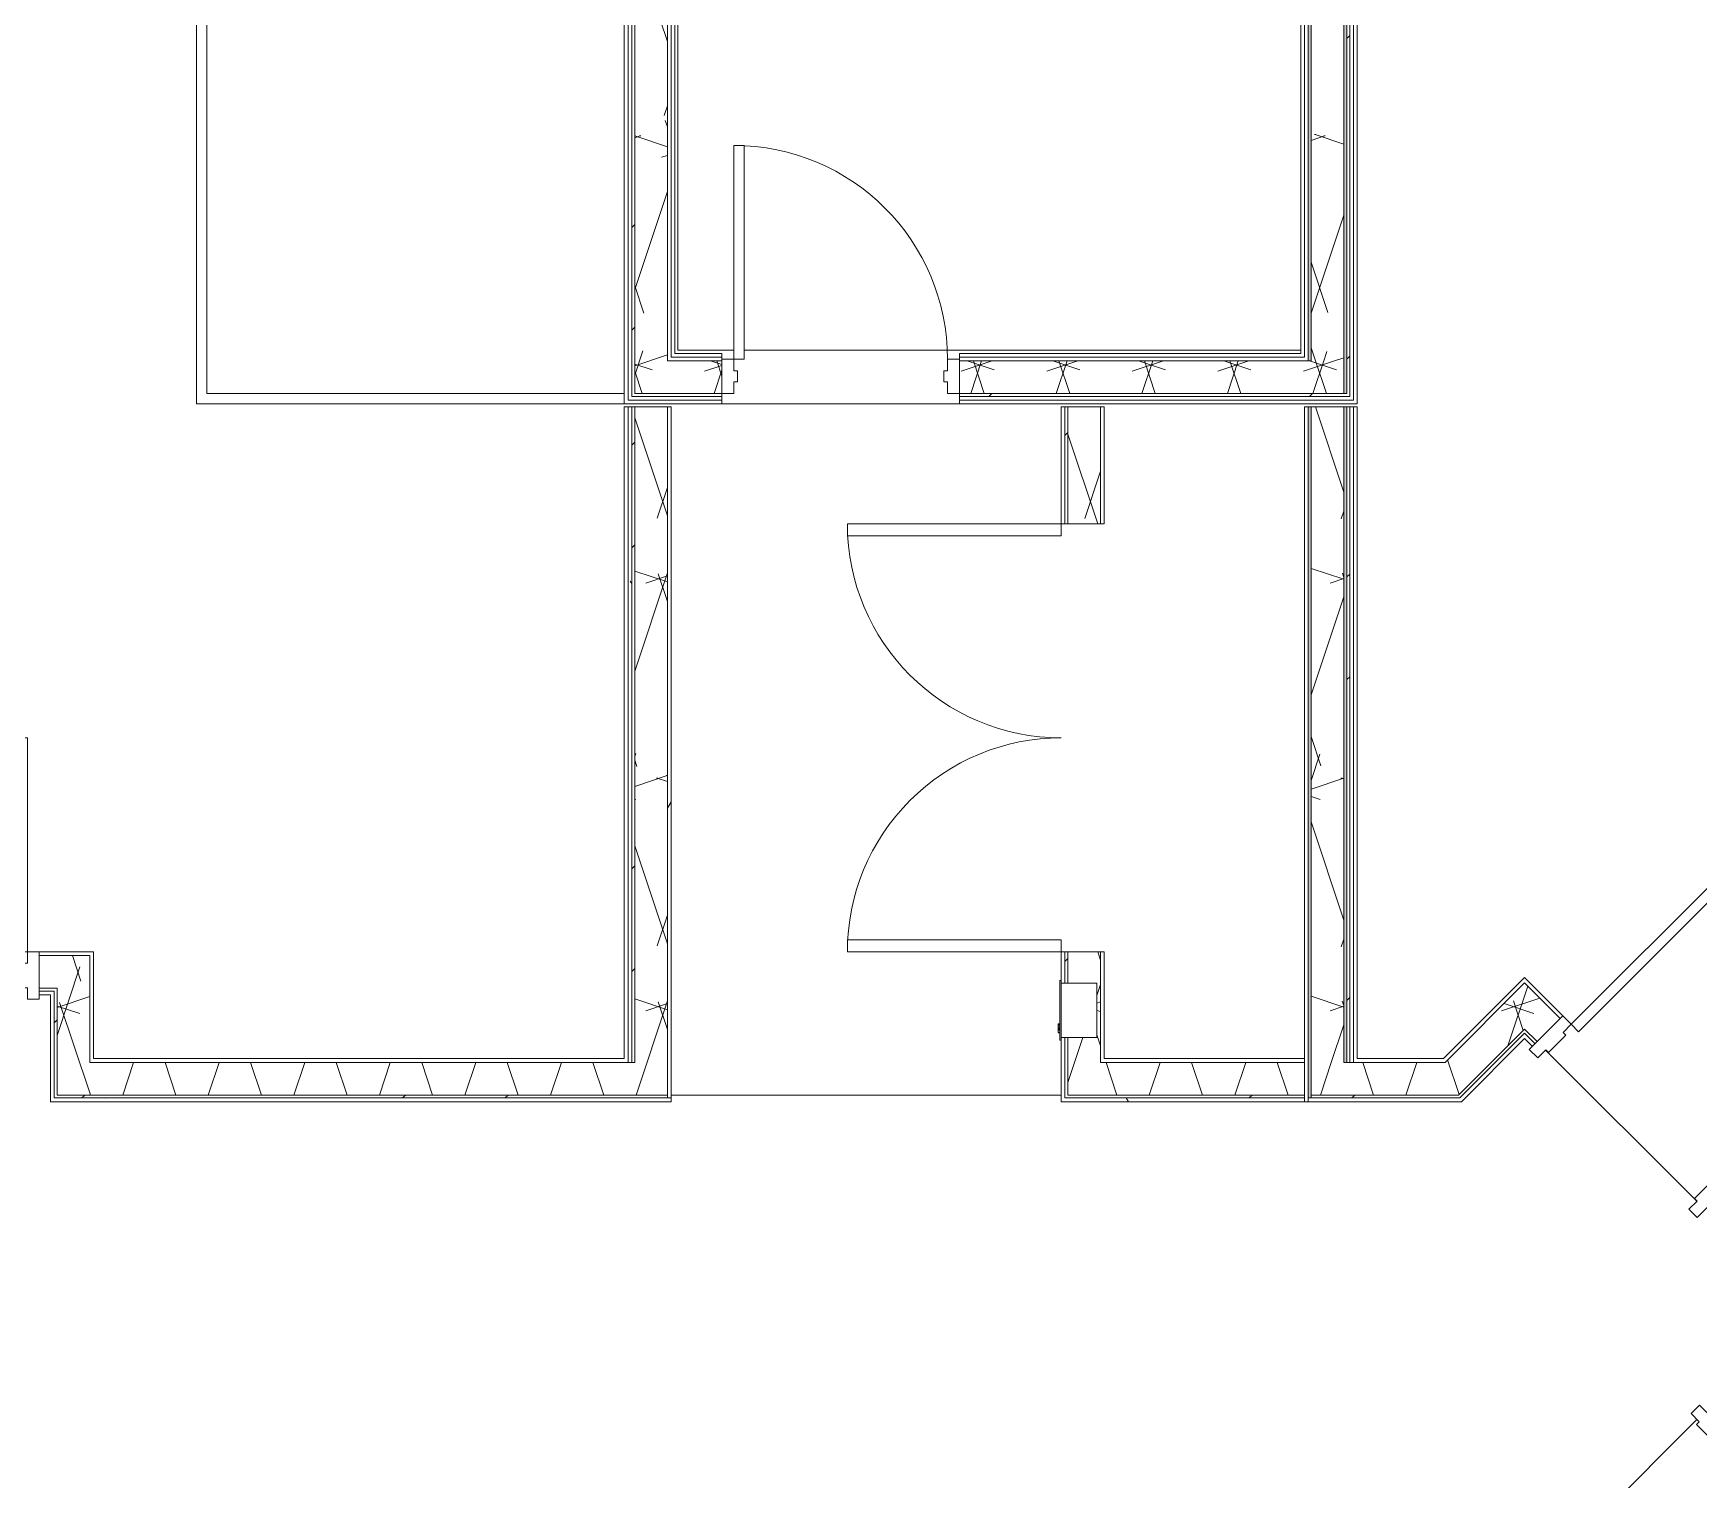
# Model space of a CAD drawing. Header units: metres. Extents: x -104 to 1975, y 9767 to 12269.
# Drawn here: x 1144.3 to 1424.7, y 11654.5 to 11897.9 of the extents above; entities that cross this region are included whole.
import ezdxf

# ---------------------------------------------------------------- set-up
doc = ezdxf.new("R2010")
doc.units = ezdxf.units.M
for name, color, linetype, lineweight in [('0-1', 7, 'Continuous', 5), ('0-4', 8, 'Continuous', 9), ('A-DOOR', 31, 'Continuous', 9), ('A-DOOR-1', 7, 'Continuous', 9), ('A-DOOR-FRAM', 31, 'Continuous', 9), ('A-DOOR-FRAM-1', 7, 'Continuous', 9), ('A-FLOR-1', 7, 'Continuous', 9), ('A-WALL', 113, 'Continuous', 9), ('A-WALL-1', 7, 'Continuous', 9), ('A-WALL-PATT-1', 8, 'Continuous', 9), ('A-WALL-PATT-2', 253, 'Continuous', 9), ('A-WALL-PATT-3', 7, 'Continuous', 9), ('A-WALL-PATT-5', 111, 'Continuous', 9), ('E-FIRE', 2, 'Continuous', 9), ('I-WALL', 2, 'Continuous', 9), ('I-WALL-1', 1, 'Continuous', 5), ('I-WALL-2', 7, 'Continuous', 9)]:
    doc.layers.add(name, color=color, linetype=linetype, lineweight=lineweight)
pattern_1 = [(0, (0, 0), (115.2, 28.8), [4.752, -81.648, 4.752, -81.648, -460.8]), (0, (0, 0), (115.2, 28.8), [-172.8, 4.752, -168.048, 4.752, -81.648, -201.6]), (0, (0, 0), (115.2, 28.8), [-432, 4.752, -52.848, 4.752, -139.248]), (120, (43.2, 14.4), (-82.54153, 85.366127), [4.752, -81.648, 4.752, -81.648, -460.8]), (120, (43.2, 14.4), (-82.54153, 85.366127), [-172.8, 4.752, -168.048, 4.752, -81.648, -201.6]), (120, (43.2, 14.4), (-82.54153, 85.366127), [-432, 4.752, -52.848, 4.752, -139.248]), (240, (57.6, 72), (-32.65847, -114.166127), [4.752, -81.648, 4.752, -81.648, -460.8]), (240, (57.6, 72), (-32.65847, -114.166127), [-172.8, 4.752, -168.048, 4.752, -81.648, -201.6]), (240, (57.6, 72), (-32.65847, -114.166127), [-432, 4.752, -52.848, 4.752, -139.248])]
pattern_2 = [(45, (0, 0), (-35.63818, 35.63818), []), (45, (0, 54), (-35.63818, 35.63818), [])]
pattern_3 = [(161.57, (1.8, 1.8), (-14.4010124, -0.0012439), [0, -102.456, 11.376, 0]), (18.43, (-1.8, 1.8), (-14.4010124, 0.0012439), [0, -102.456, 11.376, 0]), (108.43, (1.8, 1.8), (7.1973965, -36.003153), [34.146, -79.686]), (71.57, (-1.8, 1.8), (7.1973965, 36.003153), [34.146, -79.686])]
pattern_4 = [(0, (3885.564, 0), (115.2, 28.8), [4.752, -81.648, 4.752, -81.648, -460.8]), (0, (3885.564, 0), (115.2, 28.8), [-172.8, 4.752, -168.048, 4.752, -81.648, -201.6]), (0, (3885.564, 0), (115.2, 28.8), [-432, 4.752, -52.848, 4.752, -139.248]), (120, (3928.764, 14.4), (-82.54153, 85.366127), [4.752, -81.648, 4.752, -81.648, -460.8]), (120, (3928.764, 14.4), (-82.54153, 85.366127), [-172.8, 4.752, -168.048, 4.752, -81.648, -201.6]), (120, (3928.764, 14.4), (-82.54153, 85.366127), [-432, 4.752, -52.848, 4.752, -139.248]), (240, (3943.164, 72), (-32.65847, -114.166127), [4.752, -81.648, 4.752, -81.648, -460.8]), (240, (3943.164, 72), (-32.65847, -114.166127), [-172.8, 4.752, -168.048, 4.752, -81.648, -201.6]), (240, (3943.164, 72), (-32.65847, -114.166127), [-432, 4.752, -52.848, 4.752, -139.248])]
pattern_5 = [(161.57, (3887.364, 1.8), (-14.4010124, -0.0012439), [0, -102.456, 11.376, 0]), (18.43, (3883.764, 1.8), (-14.4010124, 0.0012439), [0, -102.456, 11.376, 0]), (108.43, (3887.364, 1.8), (7.1973965, -36.003153), [34.146, -79.686]), (71.57, (3883.764, 1.8), (7.1973965, 36.003153), [34.146, -79.686])]
pattern_6 = [(45, (3885.564, 0), (-35.63818, 35.63818), []), (45, (3885.564, 54), (-35.63818, 35.63818), [])]

# ---------------------------------------------------------------- blocks, each defined once
blk = doc.blocks.new('HOLLOW METAL - STAIR DOOR 3-0 x 7-0-2682974-KEY PLAN - 2ND FLOOR')
at = {"layer": 'A-DOOR-1'}
for p, q in [((16.25, -3.5), (18, -3.5)), ((16.25, -39.5), (16.25, -3.5)), ((18, -3.5), (18, -39.5)), ((18, -39.5), (16.25, -39.5))]:
    blk.add_line(p, q, dxfattribs=at)
blk.add_arc((18, -3.5), 36, 180, 270, dxfattribs=at)
at = {"layer": 'A-DOOR-FRAM-1'}
for p, q in [((-20, 2.25), (-18, 2.25)), ((-20, -3.5), (-20, 2.25)), ((-18, 2.25), (-18, 0.3125)), ((-18, 0.3125), (-17.375, 0.3125)), ((-17.375, 0.3125), (-17.375, -1.5625)), ((17.375, 0.3125), (18, 0.3125)), ((17.375, -1.5625), (17.375, 0.3125)), ((18, 2.25), (20, 2.25)), ((18, 0.3125), (18, 2.25)), ((20, 2.25), (20, -3.5)), ((-18, -1.5625), (-18, -3.5)), ((-17.375, -1.5625), (-18, -1.5625)), ((18, -1.5625), (17.375, -1.5625)), ((18, -3.5), (18, -1.5625)), ((-18, -3.5), (-20, -3.5)), ((20, -3.5), (18, -3.5))]:
    blk.add_line(p, q, dxfattribs=at)
blk = doc.blocks.new('CTR - 1st Phase -Stairs _ Elevators_rvt-1-KEY PLAN - 2ND FLOOR')
at = {"layer": 'A-WALL-PATT-1'}
h = blk.add_hatch(dxfattribs=at)
h.set_pattern_fill('FP_23', color=256, style=0, pattern_type=2)
h.set_pattern_definition(pattern_2)
h.paths.add_polyline_path([(-2640.5, 11836.81), (-2640, 11836.81), (-2640, 12081.69), (-2640.5, 12081.69), (-2640.5, 11837.31)], flags=0)
h = blk.add_hatch(dxfattribs=at)
h.set_pattern_fill('FP_23', color=256, style=0, pattern_type=2)
h.set_pattern_definition(pattern_2)
h.paths.add_polyline_path([(-2519.62, 11837.31), (-2519.62, 12081.69), (-2520.12, 12081.69), (-2520.12, 11837.31)], flags=0)
h = blk.add_hatch(dxfattribs=at)
h.set_pattern_fill('FP_23', color=256, style=0, pattern_type=2)
h.set_pattern_definition(pattern_2)
h.paths.add_polyline_path([(-2634.56, 11836.81), (-2625.32, 11836.81), (-2625.32, 11837.31), (-2640, 11837.31), (-2640, 11836.81), (-2636.88, 11836.81)], flags=0)
h.paths.add_polyline_path([(-2520.62, 11836.81), (-2519.62, 11836.81), (-2519.62, 11837.31), (-2585.32, 11837.31), (-2585.32, 11836.81), (-2526.12, 11836.81)], flags=0)
at = {"layer": 'A-WALL-PATT-2'}
h = blk.add_hatch(dxfattribs=at)
h.set_pattern_fill('FP_5', color=256, style=0, pattern_type=2)
h.set_pattern_definition(pattern_3)
h.paths.add_polyline_path([(-2636.88, 11837.31), (-2634.5, 11837.31), (-2634.5, 12081.69), (-2640, 12081.69), (-2640, 11837.31)], flags=0)
h = blk.add_hatch(dxfattribs=at)
h.set_pattern_fill('FP_5', color=256, style=0, pattern_type=2)
h.set_pattern_definition(pattern_3)
h.paths.add_polyline_path([(-2526.12, 11842.81), (-2520.62, 11842.81), (-2520.62, 12081.69), (-2526.12, 12081.69), (-2526.12, 11842.81)], flags=0)
h = blk.add_hatch(dxfattribs=at)
h.set_pattern_fill('FP_5', color=256, style=0, pattern_type=2)
h.set_pattern_definition(pattern_3)
h.paths.add_polyline_path([(-2634.5, 11837.31), (-2625.32, 11837.31), (-2625.32, 11842.81), (-2634.5, 11842.81)], flags=0)
h.paths.add_polyline_path([(-2526.12, 11837.31), (-2520.62, 11837.31), (-2520.62, 11842.81), (-2585.32, 11842.81), (-2585.32, 11837.31), (-2527.11, 11837.31)], flags=0)
at = {"layer": 'A-WALL-PATT-3'}
h = blk.add_hatch(dxfattribs=at)
h.set_pattern_fill('FP_1', color=256, style=0, pattern_type=2)
h.set_pattern_definition(pattern_1)
h.paths.add_polyline_path([(-2641.75, 11835.56), (-2641.12, 11835.56), (-2641.12, 12081.69), (-2641.75, 12081.69), (-2641.75, 11837.31)], flags=0)
h = blk.add_hatch(dxfattribs=at)
h.set_pattern_fill('FP_1', color=256, style=0, pattern_type=2)
h.set_pattern_definition(pattern_1)
h.paths.add_polyline_path([(-2641.12, 11836.19), (-2640.5, 11836.19), (-2640.5, 12081.69), (-2641.12, 12081.69), (-2641.12, 11837.31)], flags=0)
h = blk.add_hatch(dxfattribs=at)
h.set_pattern_fill('FP_1', color=256, style=0, pattern_type=2)
h.set_pattern_definition(pattern_1)
h.paths.add_polyline_path([(-2634.5, 11842.81), (-2633.87, 11842.81), (-2633.87, 12081.69), (-2634.5, 12081.69), (-2634.5, 11844.57)], flags=0)
h = blk.add_hatch(dxfattribs=at)
h.set_pattern_fill('FP_1', color=256, style=0, pattern_type=2)
h.set_pattern_definition(pattern_1)
h.paths.add_polyline_path([(-2633.87, 11843.44), (-2633.25, 11843.44), (-2633.25, 12081.69), (-2633.87, 12081.69), (-2633.87, 11844.57)], flags=0)
h = blk.add_hatch(dxfattribs=at)
h.set_pattern_fill('FP_1', color=256, style=0, pattern_type=2)
h.set_pattern_definition(pattern_1)
h.paths.add_polyline_path([(-2632.75, 11842.81), (-2625.32, 11842.81), (-2625.32, 11843.44), (-2633.87, 11843.44), (-2633.87, 11842.81), (-2633.25, 11842.81)], flags=0)
h.paths.add_polyline_path([(-2552.44, 11842.81), (-2526.62, 11842.81), (-2526.75, 11843.44), (-2585.32, 11843.44), (-2585.32, 11842.81)], flags=0)
h = blk.add_hatch(dxfattribs=at)
h.set_pattern_fill('FP_1', color=256, style=0, pattern_type=2)
h.set_pattern_definition(pattern_1)
h.paths.add_polyline_path([(-2625.32, 11843.44), (-2625.32, 11844.06), (-2633.25, 11844.06), (-2633.25, 11843.44), (-2632.75, 11843.44)], flags=0)
h.paths.add_polyline_path([(-2535.56, 11843.44), (-2527.25, 11843.44), (-2527.25, 11844.06), (-2585.32, 11844.06), (-2585.32, 11843.44), (-2552.44, 11843.44)], flags=0)
at = {"layer": 'I-WALL-1'}
for points in [[(-2526.62, 11842.81), (-2526.12, 11842.81), (-2526.12, 12081.69), (-2526.62, 12081.69), (-2526.62, 11843.31)], [(-2520.12, 11837.31), (-2520.12, 12081.69), (-2520.62, 12081.69), (-2520.62, 11837.31)]]:
    blk.add_hatch(color=256, dxfattribs=at).paths.add_polyline_path(points, flags=0)
at = {"layer": 'A-FLOR-1'}
for p, q in [((-2712, 12109.71), (-2712, 11837.31)), ((-2632.75, 11942.19), (-2632.75, 11844.57)), ((-2632.75, 11844.57), (-2623.32, 11844.57)), ((-2621.57, 11844.57), (-2527.87, 11844.57)), ((-2712, 11837.31), (-2641.75, 11837.31))]:
    blk.add_line(p, q, dxfattribs=at)
at = {"layer": 'A-WALL-1'}
for p, q in [((-2641.12, 11836.19), (-2641.12, 12081.69)), ((-2640.5, 11836.81), (-2640.5, 12081.69)), ((-2640, 11837.31), (-2640, 12081.69)), ((-2634.5, 11842.81), (-2634.5, 12081.69)), ((-2633.87, 11843.44), (-2633.87, 12081.69)), ((-2527.25, 11844.06), (-2527.25, 12081.69)), ((-2526.62, 11844.06), (-2526.62, 12081.69)), ((-2526.12, 11844.06), (-2526.12, 12081.69)), ((-2520.62, 11844.06), (-2520.62, 12081.69)), ((-2520.12, 11844.06), (-2520.12, 12081.69)), ((-2519.62, 11844.06), (-2519.62, 12081.69)), ((-2519, 11844.06), (-2519, 12081.69)), ((-2633.87, 11842.81), (-2634.5, 11842.81)), ((-2633.25, 11843.44), (-2633.87, 11843.44)), ((-2633.25, 11842.81), (-2633.87, 11842.81)), ((-2633.25, 11843.44), (-2625.32, 11843.44)), ((-2633.25, 11842.81), (-2625.32, 11842.81)), ((-2585.32, 11843.44), (-2527.25, 11843.44)), ((-2585.32, 11842.81), (-2526.62, 11842.81)), ((-2527.25, 11844.06), (-2527.25, 11843.44)), ((-2526.62, 11844.06), (-2526.62, 11843.44)), ((-2526.62, 11843.44), (-2526.62, 11842.81)), ((-2526.62, 11842.81), (-2526.12, 11842.81)), ((-2526.12, 11842.81), (-2526.62, 11842.81)), ((-2526.12, 11844.06), (-2526.12, 11842.81)), ((-2520.62, 11844.06), (-2520.62, 11842.81)), ((-2520.62, 11842.81), (-2520.62, 11837.31)), ((-2520.12, 11844.06), (-2520.12, 11837.31)), ((-2519.62, 11844.06), (-2519.62, 11837.31)), ((-2519, 11844.06), (-2519, 11836.81)), ((-2640, 11836.81), (-2640.5, 11836.81)), ((-2634.5, 11837.31), (-2640, 11837.31)), ((-2633.25, 11836.81), (-2640, 11836.81)), ((-2633.25, 11837.31), (-2634.5, 11837.31)), ((-2633.25, 11837.31), (-2625.32, 11837.31)), ((-2633.25, 11836.81), (-2625.32, 11836.81)), ((-2585.32, 11837.31), (-2520.62, 11837.31)), ((-2585.32, 11836.81), (-2519.62, 11836.81)), ((-2520.62, 11837.31), (-2520.12, 11837.31)), ((-2520.12, 11837.31), (-2520.62, 11837.31)), ((-2519.62, 11837.31), (-2519.62, 11836.81)), ((-2519, 11836.81), (-2519, 11836.19)), ((-2640.5, 11836.19), (-2641.12, 11836.19)), ((-2633.25, 11836.19), (-2640.5, 11836.19)), ((-2633.25, 11836.19), (-2625.32, 11836.19)), ((-2585.32, 11836.19), (-2519, 11836.19))]:
    blk.add_line(p, q, dxfattribs=at)
at = {"layer": 'I-WALL-2'}
for p, q in [((-2641.75, 12081.69), (-2641.75, 11835.56)), ((-2633.25, 11844.06), (-2633.25, 12081.69)), ((-2527.87, 12081.69), (-2527.87, 11844.06)), ((-2518.37, 11844.06), (-2518.37, 12081.69)), ((-2625.32, 11844.06), (-2633.25, 11844.06)), ((-2625.32, 11843.06), (-2625.32, 11844.06)), ((-2527.87, 11844.06), (-2585.32, 11844.06)), ((-2585.32, 11844.06), (-2585.32, 11843.06)), ((-2518.37, 11836.19), (-2518.37, 11844.06)), ((-2625.32, 11835.56), (-2625.32, 11837.31)), ((-2585.32, 11837.31), (-2585.32, 11835.56)), ((-2641.75, 11835.56), (-2641.12, 11835.56)), ((-2641.12, 11835.56), (-2633.25, 11835.56)), ((-2633.25, 11835.56), (-2625.32, 11835.56)), ((-2585.32, 11835.56), (-2518.37, 11835.56)), ((-2518.37, 11835.56), (-2518.37, 11836.19))]:
    blk.add_line(p, q, dxfattribs=at)
at = {"layer": '0-4', "rotation": 180}
blk.add_blockref('HOLLOW METAL - STAIR DOOR 3-0 x 7-0-2682974-KEY PLAN - 2ND FLOOR', (-2605.32, 11839.56), dxfattribs=at)
blk = doc.blocks.new('HOLLOW METAL - UNIT DOOR-2191978-KEY PLAN - 2ND FLOOR')
at = {"layer": 'A-DOOR'}
for p, q in [((18, 39.875), (16.25, 39.875)), ((16.25, 39.875), (16.25, 3.875)), ((18, 3.875), (18, 39.875)), ((16.25, 3.875), (18, 3.875))]:
    blk.add_line(p, q, dxfattribs=at)
blk.add_arc((18, 3.875), 36, 90, 180, dxfattribs=at)
at = {"layer": 'A-DOOR-FRAM'}
for p, q in [((-18, 3.875), (-20, 3.875)), ((-20, 3.875), (-20, -4.125)), ((-18, 1.9375), (-18, 3.875)), ((18, 3.875), (18, 1.9375)), ((20, 3.875), (18, 3.875)), ((20, -4.125), (20, 3.875)), ((-17.375, 1.9375), (-18, 1.9375)), ((-17.375, -2.1875), (-17.375, 1.9375)), ((18, 1.9375), (17.375, 1.9375)), ((17.375, 1.9375), (17.375, -2.1875)), ((-18, -4.125), (-18, -2.1875)), ((-18, -2.1875), (-17.375, -2.1875)), ((17.375, -2.1875), (18, -2.1875)), ((18, -2.1875), (18, -4.125)), ((-20, -4.125), (-18, -4.125)), ((18, -4.125), (20, -4.125))]:
    blk.add_line(p, q, dxfattribs=at)
blk = doc.blocks.new('HOLLOW METAL - DOUBLE - HM - METAL LEAF - 20 MIN_ - 6-0 x 6-8-2194248-KEY PLAN - 2ND FLOOR')
at = {"layer": 'A-DOOR'}
for p, q in [((-36, 3.625), (-36, 39.625)), ((-36, 39.625), (-34, 39.625)), ((-34, 39.625), (-34, 3.625)), ((36, 39.625), (34, 39.625)), ((34, 39.625), (34, 3.625)), ((36, 3.625), (36, 39.625)), ((-34, 3.625), (-36, 3.625)), ((34, 3.625), (36, 3.625))]:
    blk.add_line(p, q, dxfattribs=at)
for centre, start, end in [((-36, 3.625), 360, 90), ((36, 3.625), 90, 180)]:
    blk.add_arc(centre, 36, start, end, dxfattribs=at)
blk = doc.blocks.new('104416 - Fire Extinguishers - Wall - Class A - Light - 2A-2205533-KEY PLAN - 2ND FLOOR')
at = {"layer": 'E-FIRE'}
for p, q in [((13.19, 3.88), (13.19, 3.62)), ((23.19, 3.88), (13.19, 3.88)), ((13.19, 3.88), (23.19, 3.88)), ((13.19, 3.88), (13.19, 3.62)), ((23.19, 3.62), (13.19, 3.62)), ((13.63, -2.37), (13.63, 3.62)), ((14.41, 3.88), (14.41, 4.13)), ((14.41, 3.88), (14.41, 4.13)), ((14.41, 3.88), (14.41, 4.13)), ((14.44, 4.13), (14.84, 4.13)), ((14.44, 3.88), (14.44, 4.13)), ((14.84, 4.13), (15.08, 4.13)), ((14.84, 4.13), (15.03, 4.13)), ((14.84, 3.88), (14.84, 4.13)), ((14.95, 3.88), (14.95, 4.13)), ((15.03, 4.13), (15.11, 4.13)), ((15.03, 3.88), (15.03, 4.13)), ((15.04, 3.88), (15.04, 4.13)), ((15.08, 3.88), (15.08, 4.13)), ((15.08, 3.88), (15.08, 4.13)), ((15.11, 3.88), (15.11, 4.13)), ((15.11, 3.88), (15.11, 4.13)), ((15.11, 4.13), (15.24, 4.13)), ((15.11, 3.88), (15.11, 4.13)), ((15.24, 4.13), (15.51, 4.13)), ((15.24, 3.88), (15.24, 4.13)), ((15.51, 4.13), (15.73, 4.13)), ((15.51, 3.88), (15.51, 4.13)), ((15.73, 4.13), (15.91, 4.13)), ((15.73, 4.13), (15.91, 4.13)), ((15.73, 4.13), (15.87, 4.13)), ((15.73, 3.88), (15.73, 4.13)), ((15.87, 4.13), (15.91, 4.13)), ((15.87, 3.88), (15.87, 4.13)), ((15.91, 3.88), (15.91, 4.13)), ((15.91, 3.88), (15.91, 4.13)), ((15.91, 3.88), (15.91, 4.13)), ((15.94, 3.88), (15.94, 4.13)), ((15.94, 3.88), (15.94, 4.13)), ((22.75, 3.62), (22.75, -2.37)), ((23.19, 3.62), (23.19, 3.88)), ((23.19, 3.62), (23.19, 3.88)), ((22.75, -2.37), (13.63, -2.37))]:
    blk.add_line(p, q, dxfattribs=at)
blk = doc.blocks.new('HOLLOW METAL - UNIT DOOR-2191977-KEY PLAN - 2ND FLOOR')
at = {"layer": 'A-DOOR'}
for p, q in [((16.25, -3.875), (18, -3.875)), ((16.25, -39.875), (16.25, -3.875)), ((18, -3.875), (18, -39.875)), ((18, -39.875), (16.25, -39.875))]:
    blk.add_line(p, q, dxfattribs=at)
blk.add_arc((18, -3.875), 36, 180, 270, dxfattribs=at)
at = {"layer": 'A-DOOR-FRAM'}
for p, q in [((-20, 4.125), (-18, 4.125)), ((-20, -3.875), (-20, 4.125)), ((-18, 4.125), (-18, 2.1875)), ((18, 4.125), (20, 4.125)), ((18, 2.1875), (18, 4.125)), ((20, 4.125), (20, -3.875)), ((-18, 2.1875), (-17.375, 2.1875)), ((-17.375, 2.1875), (-17.375, -1.9375)), ((17.375, 2.1875), (18, 2.1875)), ((17.375, -1.9375), (17.375, 2.1875)), ((-18, -1.9375), (-18, -3.875)), ((-17.375, -1.9375), (-18, -1.9375)), ((18, -1.9375), (17.375, -1.9375)), ((18, -3.875), (18, -1.9375)), ((-18, -3.875), (-20, -3.875)), ((20, -3.875), (18, -3.875))]:
    blk.add_line(p, q, dxfattribs=at)

msp = doc.modelspace()

# ---------------------------------------------------------------- hatches: boundary and pattern name
at = {"layer": 'A-WALL-PATT-1'}
h = msp.add_hatch(dxfattribs=at)
h.set_pattern_fill('FP_23', color=256, style=0, pattern_type=2)
h.set_pattern_definition(pattern_6)
h.paths.add_polyline_path([(1365.44, 11724.74), (1365.94, 11724.74), (1365.94, 11835.07), (1365.44, 11835.07), (1365.44, 11725.24)], flags=0)
at = {"layer": 'A-WALL-PATT-2'}
h = msp.add_hatch(dxfattribs=at)
h.set_pattern_fill('FP_5', color=256, style=0, pattern_type=2)
h.set_pattern_definition(pattern_5)
h.paths.add_polyline_path([(1364.94, 11724.74), (1364.94, 11835.07), (1359.44, 11835.07), (1359.44, 11724.74), (1364.94, 11724.74)], flags=0)
at = {"layer": 'A-WALL-PATT-5'}
h = msp.add_hatch(dxfattribs=at)
h.set_pattern_fill('FP_1', color=256, style=0, pattern_type=2)
h.set_pattern_definition(pattern_4)
h.paths.add_polyline_path([(1245.07, 11724.74), (1245.07, 11835.07), (1244.44, 11835.07), (1244.44, 11724.74)], flags=0)
h = msp.add_hatch(dxfattribs=at)
h.set_pattern_fill('FP_23', color=256, style=0, pattern_type=2)
h.set_pattern_definition(pattern_6)
h.paths.add_polyline_path([(1245.57, 11724.74), (1245.57, 11835.07), (1245.07, 11835.07), (1245.07, 11724.74)], flags=0)
h = msp.add_hatch(dxfattribs=at)
h.set_pattern_fill('FP_5', color=256, style=0, pattern_type=2)
h.set_pattern_definition(pattern_5)
h.paths.add_polyline_path([(1251.07, 11719.24), (1251.07, 11835.07), (1245.57, 11835.07), (1245.57, 11719.24)], flags=0)
h = msp.add_hatch(dxfattribs=at)
h.set_pattern_fill('FP_1', color=256, style=0, pattern_type=2)
h.set_pattern_definition(pattern_4)
h.paths.add_polyline_path([(1251.07, 11718.74), (1251.69, 11718.74), (1251.69, 11835.07), (1251.07, 11835.07), (1251.07, 11719.24)], flags=0)
h = msp.add_hatch(dxfattribs=at)
h.set_pattern_fill('FP_23', color=256, style=0, pattern_type=2)
h.set_pattern_definition(pattern_6)
h.paths.add_polyline_path([(1318.49, 11719.24), (1318.49, 11728.93), (1317.99, 11728.93), (1317.99, 11719.24)], flags=0)
h.paths.add_polyline_path([(1318.44, 11738.05), (1318.49, 11738.05), (1318.49, 11743.36), (1317.99, 11743.36), (1317.99, 11738.05)], flags=0)
h.paths.add_polyline_path([(1317.99, 11815.36), (1318.49, 11815.36), (1318.49, 11835.07), (1317.99, 11835.07)], flags=0)
h = msp.add_hatch(dxfattribs=at)
h.set_pattern_fill('FP_5', color=256, style=0, pattern_type=2)
h.set_pattern_definition(pattern_5)
h.paths.add_polyline_path([(1322.8, 11724.74), (1323.99, 11724.74), (1323.99, 11743.36), (1318.49, 11743.36), (1318.49, 11738.05), (1323.37, 11738.05), (1323.37, 11728.93), (1318.49, 11728.93), (1318.49, 11724.74)], flags=0)
h.paths.add_polyline_path([(1318.49, 11815.36), (1323.99, 11815.36), (1323.99, 11835.07), (1318.49, 11835.07)], flags=0)
h = msp.add_hatch(dxfattribs=at)
h.set_pattern_fill('FP_5', color=256, style=0, pattern_type=2)
h.set_pattern_definition(pattern_5)
h.paths.add_polyline_path([(1096.7, 11737.24), (1105.33, 11737.3), (1105.33, 11742.74), (1089.54, 11742.74), (1089.54, 11737.24), (1090.67, 11737.24)], flags=0)
h.paths.add_polyline_path([(1147.2, 11737.24), (1148.33, 11737.24), (1148.33, 11742.74), (1145.33, 11742.74), (1145.33, 11737.24)], flags=0)
h = msp.add_hatch(dxfattribs=at)
h.set_pattern_fill('FP_5', color=256, style=0, pattern_type=2)
h.set_pattern_definition(pattern_5)
h.paths.add_polyline_path([(1148.33, 11719.24), (1153.83, 11719.24), (1153.83, 11742.74), (1148.33, 11742.74), (1148.33, 11727.53)], flags=0)
h = msp.add_hatch(dxfattribs=at)
h.set_pattern_fill('FP_23', color=256, style=0, pattern_type=2)
h.set_pattern_definition(pattern_6)
h.paths.add_polyline_path([(1147.2, 11736.74), (1147.83, 11736.74), (1147.83, 11737.24), (1145.33, 11737.24), (1145.33, 11736.74)], flags=0)
h.paths.add_polyline_path([(1090.04, 11736.74), (1105.33, 11736.74), (1105.33, 11737.24), (1090.04, 11737.09)], flags=0)
h = msp.add_hatch(dxfattribs=at)
h.set_pattern_fill('FP_23', color=256, style=0, pattern_type=2)
h.set_pattern_definition(pattern_6)
h.paths.add_polyline_path([(1148.05, 11718.74), (1148.33, 11718.74), (1148.33, 11737.24), (1147.83, 11737.24), (1147.83, 11718.74)], flags=0)
h = msp.add_hatch(dxfattribs=at)
h.set_pattern_fill('FP_5', color=256, style=0, pattern_type=2)
h.set_pattern_definition(pattern_5)
h.paths.add_polyline_path([(1381.99, 11719.24), (1384.29, 11719.26), (1399.26, 11734.23), (1395.37, 11738.12), (1376.49, 11719.24), (1381.11, 11719.24)], flags=0)
h = msp.add_hatch(dxfattribs=at)
h.set_pattern_fill('FP_5', color=256, style=0, pattern_type=2)
h.set_pattern_definition(pattern_5)
h.paths.add_polyline_path([(1442.72, 11682.99), (1446.61, 11686.88), (1429.66, 11703.83), (1425.78, 11699.94), (1442.63, 11683.08)], flags=0)
h.paths.add_polyline_path([(1397.49, 11728.22), (1401.38, 11732.11), (1399.26, 11734.23), (1395.37, 11730.34), (1396.17, 11729.55)], flags=0)
h = msp.add_hatch(dxfattribs=at)
h.set_pattern_fill('FP_5', color=256, style=0, pattern_type=2)
h.set_pattern_definition(pattern_5)
h.paths.add_polyline_path([(1243.82, 11719.24), (1245.57, 11719.24), (1245.57, 11724.74), (1153.83, 11724.74), (1153.83, 11719.24), (1241.59, 11719.24)], flags=0)
h = msp.add_hatch(dxfattribs=at)
h.set_pattern_fill('FP_5', color=256, style=0, pattern_type=2)
h.set_pattern_definition(pattern_5)
h.paths.add_polyline_path([(1318.49, 11719.24), (1358.32, 11719.24), (1358.32, 11724.74), (1318.49, 11724.74), (1318.49, 11724.26)], flags=0)
h = msp.add_hatch(dxfattribs=at)
h.set_pattern_fill('FP_5', color=256, style=0, pattern_type=2)
h.set_pattern_definition(pattern_5)
h.paths.add_polyline_path([(1359.44, 11719.24), (1376.49, 11719.24), (1381.99, 11724.74), (1359.44, 11724.74), (1359.44, 11721.13)], flags=0)
h = msp.add_hatch(dxfattribs=at)
h.set_pattern_fill('FP_1', color=256, style=0, pattern_type=2)
h.set_pattern_definition(pattern_4)
h.paths.add_polyline_path([(1245.57, 11718.11), (1251.69, 11718.11), (1251.69, 11718.74), (1147.83, 11718.74), (1147.83, 11718.11), (1243.82, 11718.11)], flags=0)
h = msp.add_hatch(dxfattribs=at)
h.set_pattern_fill('FP_23', color=256, style=0, pattern_type=2)
h.set_pattern_definition(pattern_6)
h.paths.add_polyline_path([(1245.61, 11718.74), (1251.07, 11718.74), (1251.07, 11719.24), (1148.33, 11719.24), (1148.33, 11718.74), (1245.57, 11718.74)], flags=0)
h = msp.add_hatch(dxfattribs=at)
h.set_pattern_fill('FP_1', color=256, style=0, pattern_type=2)
h.set_pattern_definition(pattern_4)
h.paths.add_polyline_path([(1358.32, 11718.11), (1358.32, 11718.74), (1317.37, 11718.74), (1317.37, 11718.11), (1350.01, 11718.11)], flags=0)
h = msp.add_hatch(dxfattribs=at)
h.set_pattern_fill('FP_23', color=256, style=0, pattern_type=2)
h.set_pattern_definition(pattern_6)
h.paths.add_polyline_path([(1358.32, 11718.74), (1358.32, 11719.24), (1317.99, 11719.24), (1317.99, 11718.74), (1350.01, 11718.74)], flags=0)
h = msp.add_hatch(dxfattribs=at)
h.set_pattern_fill('FP_23', color=256, style=0, pattern_type=2)
h.set_pattern_definition(pattern_6)
h.paths.add_polyline_path([(1383.28, 11718.74), (1383.85, 11718.82), (1384.27, 11719.24), (1359.44, 11719.24), (1359.44, 11718.74), (1381.99, 11718.74)], flags=0)
at = {"layer": 'I-WALL-1'}
for points in [[(1359.44, 11718.74), (1359.44, 11835.07), (1358.94, 11835.07), (1358.94, 11718.74)], [(1364.94, 11724.74), (1365.44, 11724.74), (1365.44, 11835.07), (1364.94, 11835.07), (1364.94, 11725.36)]]:
    msp.add_hatch(color=256, dxfattribs=at).paths.add_polyline_path(points, flags=0)

# ---------------------------------------------------------------- linework, layer by layer
at = {"layer": 'A-FLOR-1'}
for p, q in [((1171.82, 11835.56), (1171.82, 12109.71)), ((1243.82, 11835.56), (1171.82, 11835.56)), ((1300.24, 11835.56), (1260.24, 11835.56)), ((1398.91, 11726.81), (1424.36, 11701.35)), ((1424.36, 11701.35), (1398.91, 11726.81)), ((1251.69, 11719.24), (1317.37, 11719.24)), ((1317.37, 11719.24), (1251.69, 11719.24)), ((1424.37, 11664.64), (1398.92, 11639.18)), ((1398.92, 11639.18), (1424.37, 11664.64))]:
    msp.add_line(p, q, dxfattribs=at)
at = {"layer": 'A-WALL'}
for p, q in [((1244.44, 11724.74), (1244.44, 11835.07)), ((1245.07, 11724.74), (1245.07, 11835.07)), ((1245.57, 11724.74), (1245.57, 11835.07)), ((1251.07, 11835.07), (1251.07, 11718.74)), ((1317.99, 11835.07), (1317.99, 11815.36)), ((1318.49, 11835.07), (1318.49, 11815.36)), ((1323.99, 11835.07), (1323.99, 11815.36)), ((1358.94, 11718.11), (1358.94, 11835.07)), ((1359.44, 11718.74), (1359.44, 11835.07)), ((1364.94, 11724.74), (1364.94, 11835.07)), ((1365.44, 11724.74), (1365.44, 11835.07)), ((1365.94, 11724.74), (1365.94, 11835.07)), ((1366.57, 11724.74), (1366.57, 11835.07)), ((1145.33, 11742.74), (1153.83, 11742.74)), ((1153.83, 11742.74), (1153.83, 11724.74)), ((1317.99, 11743.36), (1317.99, 11738.05)), ((1318.49, 11743.36), (1318.49, 11738.05)), ((1323.99, 11743.36), (1323.99, 11724.74)), ((1148.33, 11737.24), (1145.33, 11737.24)), ((1147.83, 11736.74), (1145.33, 11736.74)), ((1147.83, 11736.74), (1147.83, 11718.74)), ((1148.33, 11737.24), (1148.33, 11719.24)), ((1381.99, 11724.74), (1395.37, 11738.12)), ((1395.37, 11738.12), (1401.38, 11732.11)), ((1384.27, 11719.24), (1395.37, 11730.34)), ((1395.37, 11730.34), (1397.49, 11728.22)), ((1317.99, 11718.74), (1317.99, 11728.93)), ((1318.49, 11719.24), (1318.49, 11728.93)), ((1384.47, 11718.74), (1395.37, 11729.64)), ((1395.37, 11729.64), (1397.14, 11727.87)), ((1153.83, 11724.74), (1245.57, 11724.74)), ((1323.99, 11724.74), (1358.32, 11724.74)), ((1364.94, 11724.74), (1381.99, 11724.74)), ((1147.83, 11718.74), (1251.69, 11718.74)), ((1148.33, 11719.24), (1251.07, 11719.24)), ((1317.99, 11718.74), (1358.32, 11718.74)), ((1318.49, 11719.24), (1358.32, 11719.24)), ((1358.94, 11718.74), (1384.47, 11718.74)), ((1384.27, 11719.24), (1359.44, 11719.24))]:
    msp.add_line(p, q, dxfattribs=at)
at = {"layer": 'I-WALL'}
for p, q in [((1243.82, 11835.07), (1243.82, 11725.36)), ((1251.69, 11835.07), (1243.82, 11835.07)), ((1251.69, 11718.11), (1251.69, 11835.07)), ((1324.62, 11835.07), (1317.37, 11835.07)), ((1317.37, 11835.07), (1317.37, 11815.36)), ((1324.62, 11815.36), (1324.62, 11835.07)), ((1358.32, 11835.07), (1358.32, 11718.11)), ((1367.19, 11835.07), (1358.32, 11835.07)), ((1367.19, 11725.36), (1367.19, 11835.07)), ((1317.37, 11815.36), (1324.62, 11815.36)), ((1154.45, 11743.36), (1145.33, 11743.36)), ((1154.45, 11725.36), (1154.45, 11743.36)), ((1324.62, 11743.36), (1317.37, 11743.36)), ((1317.37, 11743.36), (1317.37, 11738.49)), ((1324.62, 11725.36), (1324.62, 11743.36)), ((1395.37, 11739), (1381.73, 11725.36)), ((1401.82, 11732.55), (1395.37, 11739)), ((1145.33, 11736.11), (1147.2, 11736.11)), ((1147.2, 11736.11), (1147.2, 11718.11)), ((1317.37, 11728.49), (1317.37, 11718.11)), ((1384.73, 11718.11), (1395.37, 11728.75)), ((1395.37, 11728.75), (1396.7, 11727.43)), ((1243.82, 11725.36), (1154.45, 11725.36)), ((1358.32, 11725.36), (1324.62, 11725.36)), ((1358.32, 11718.11), (1358.32, 11725.36)), ((1381.73, 11725.36), (1367.19, 11725.36)), ((1147.2, 11718.11), (1251.69, 11718.11)), ((1317.37, 11718.11), (1358.32, 11718.11)), ((1358.32, 11718.11), (1384.73, 11718.11))]:
    msp.add_line(p, q, dxfattribs=at)

# ---------------------------------------------------------------- block references
at = {"layer": '0-1'}
msp.add_blockref('CTR - 1st Phase -Stairs _ Elevators_rvt-1-KEY PLAN - 2ND FLOOR', (3885.56, 0), dxfattribs=at)
at = {"layer": 'A-DOOR'}
for name, p, rotation in [('HOLLOW METAL - DOUBLE - HM - METAL LEAF - 20 MIN_ - 6-0 x 6-8-2194248-KEY PLAN - 2ND FLOOR', (1320.99, 11779.36), 89.999999999996), ('HOLLOW METAL - UNIT DOOR-2191977-KEY PLAN - 2ND FLOOR', (1413.22, 11715.67), 134.999999999999), ('HOLLOW METAL - UNIT DOOR-2191978-KEY PLAN - 2ND FLOOR', (1413.59, 11649.97), 225.000000000005)]:
    msp.add_blockref(name, p, dxfattribs=dict(at, rotation=rotation))
msp.add_blockref('HOLLOW METAL - UNIT DOOR-2191978-KEY PLAN - 2ND FLOOR', (1125.33, 11739.49), dxfattribs=at)
at = {"layer": 'E-FIRE', "rotation": 89.999999999996}
msp.add_blockref('104416 - Fire Extinguishers - Wall - Class A - Light - 2A-2205533-KEY PLAN - 2ND FLOOR', (1320.99, 11715.3), dxfattribs=at)

doc.saveas('drawing.dxf')
